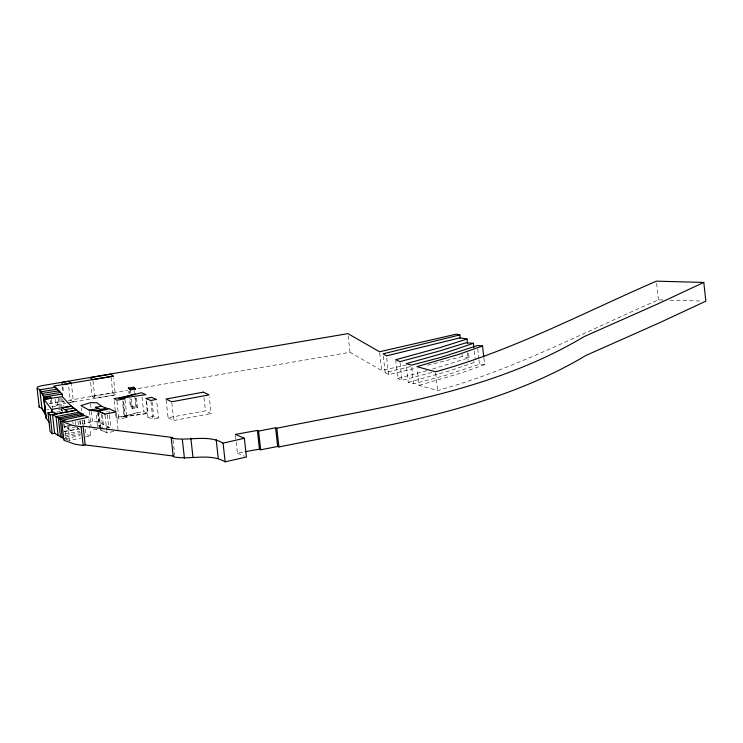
<?xml version="1.0" encoding="UTF-8"?>
<svg xmlns="http://www.w3.org/2000/svg" width="743" height="743" viewBox="0 0 743 743"><rect width="100%" height="100%" fill="white"/><g stroke="black" fill="none" stroke-linecap="round" stroke-linejoin="round"><path stroke-width="0.56" stroke-dasharray="3.71 2.79" d="M663.09 299.996L658.465 299.866C585.475 331.443 514.62 369.327 437.636 390.502L418.987 385.357L417.167 368.844M483.897 358.07L484.631 364.674L460.66 373.144L418.987 385.357M484.631 364.674L479.43 364.293L444.054 375.791L413.554 383.852L408.26 382.394L406.31 364.785M468.592 353.352L469.074 357.754L432.37 369.076M426.937 370.636L397.709 378.447L395.768 360.829M431.832 372.475L402.009 380.351L397.709 378.447M115.527 412.82L116.01 417.222L124.629 416.154L143.594 411.418L147.913 413.396L146.455 400.18M137.325 412.597L120.868 417.204L147.913 413.396L125.363 416.572L123.533 400.059M469.074 357.754L462.257 356.529L426.974 365.407M408.26 382.394L449.608 370.813L475.492 362.008L473.412 361.86M383.332 356.055L385.153 372.568L410.452 366.587M385.153 372.568L388.57 374.593L415.811 368.156M406.495 364.98L381.633 370.478L349.999 352.34L136.731 388.765M66.554 439.577L69.703 440.46L80.746 438.017M85.157 437.042L90.674 435.816L89.94 429.213M108.766 427.652L108.673 426.974L103.472 424.931L99.042 421.411L92.494 421.374L82.984 424.318L82.492 419.906M65.579 438.741L80.235 435.584M64.855 435.769L80.29 432.602M65.542 437.042L80.996 433.968M146.111 400.718L147.931 417.222L153.634 416.099L158.565 418.095L156.745 401.582M106.704 427.364L108.673 426.974L108.831 428.209L106.936 411.139M147.931 417.222L152.872 419.219L158.565 418.095M63.573 431.581L78.86 428.85L80.941 431.024M64.622 434.098L79.854 431.228M106.277 428.117L110.781 427.271L112.639 428.117M113.725 431.507L106.992 432.779L100.463 429.816M166.144 400.152L168.085 417.761L205.43 410.86L211.105 413.6L209.285 397.087M168.085 417.761L173.76 420.501L211.105 413.6M63.935 426.64L70.121 425.516M64.585 431.451L78.86 428.85L76.037 426.9M72.164 425.145L63.824 426.649L70.297 430.281L69.805 425.878M235.503 435.509L237.444 453.119L244.048 451.93M116.01 417.222L118.926 418.903L126.979 417.501L125.038 399.892M68.263 400.44L127.601 390.326M92.169 396.353L112.778 392.861L115.36 394.867L94.909 398.332L92.169 396.353L90.59 382.051M55.186 399.297L55.79 404.796L65.904 403.115M67.028 402.929L115.36 394.867L113.54 378.354M51.964 406.867L57.545 405.938L56.821 399.335M75.86 426.881L67.316 428.302L66.944 425.005M70.167 402.437L73.427 401.907L71.486 384.298M49.094 403.579L63.694 401.211L64.734 403.328L64.492 401.127M46.763 409.904L49.047 409.532M56.709 412.114L62.421 411.195L60.917 409.56L57.638 410.062M670.019 300.181L702.386 301.064M90.674 435.816L85.882 434.367L85.148 427.764M102.757 428.144L97.454 426.027L95.996 412.811M237.444 453.119L244.438 456.137M100.212 429.695L106.992 432.779L106.751 430.578M73.427 401.907L70.204 400.078L68.625 385.766M125.363 416.572L126.979 417.501L124.072 415.829L122.484 401.517M55.79 404.796L57.545 405.938M76.613 427.374L78.86 428.85M61.27 409.755L62.756 411.288M656.645 283.362L658.465 299.866M477.73 348.885L478.817 358.785M478.938 359.891L479.43 364.293M474.275 351.002L475.251 359.807M467.245 352.674L468.09 360.374M462.007 354.327L462.257 356.529M435.686 372.893L437.636 390.502M411.733 367.339L413.554 383.852M400.068 362.742L402.009 380.351M386.741 358.08L388.57 374.593M379.692 352.869L381.633 370.478M348.179 335.827L349.999 352.34M203.972 397.654L205.43 410.86M171.819 402.892L173.76 420.501M173.008 439.717L174.707 455.125M152.055 401.796L153.634 416.099M150.931 401.61L152.872 419.219M142.015 397.115L143.594 411.418M136.443 397.997L137.539 407.907L132.449 408.659L130.406 406.718L129.431 397.914M135.505 398.053L136.48 406.858L137.539 407.907L135.83 405.938L134.864 397.134M134.13 390.53L134.372 392.731M130.508 391.05L130.749 393.251M131.353 398.759L132.449 408.659L130.406 406.718L135.83 405.938L136.48 406.858L131.39 407.619L130.415 398.815M129.561 391.106L129.811 393.307M128.706 391.31L128.948 393.511M122.929 400.746L124.629 416.154M116.976 401.294L118.926 418.903M116.279 413.043L118.1 429.556M114.19 400.718L115.397 411.724M111.078 377.453L112.778 392.861M108.961 410.758L109.323 414.065M109.444 415.161L110.781 427.271M105.042 415.17L106.62 429.473M102.385 415.031L103.472 424.931L97.454 426.027L100.704 427.29L99.125 412.978M101.178 413.842L102.636 427.049M98.215 412.096L99.924 427.504M98.067 412.606L99.042 421.411M97.714 412.885L99.293 427.188M92.968 380.722L94.909 398.332M90.553 403.765L91.287 410.368M91.408 411.473L92.494 421.374M89.383 411.316L91.083 426.723M88.854 419.312L89.819 428.117M84.303 420.064L85.027 426.668M83.95 419.879L84.433 424.281M81.154 407.805L81.526 411.102M82.287 420.213L82.77 424.615M80.058 420.278L80.671 425.776M79.854 421.123L80.337 425.525M78.006 421.151L78.619 426.649M75.257 421.374L75.619 424.68M72.851 421.652L73.093 423.854M68.003 425.042L69.703 440.46M62.914 386.815L63.527 392.323M62.115 386.908L62.728 392.406M62.756 398.889L63.517 406.207M64.372 424.346L66.071 439.754M60.963 397.988L62.18 408.994M61.873 409.04L62.115 411.241M63.452 423.352L63.694 425.553M59.7 398.554L60.545 406.254M58.223 397.96L59.199 406.765M51.49 399.335L52.465 408.139M50.589 400.319L51.323 406.923M96.878 429.408L93.544 429.12L96.85 429.408"/><path stroke-width="1.11" d="M43.345 410.452L41.692 408.195L39.212 407.248L37.15 388.533L37.41 387.01L41.413 385.775L347.938 333.626L379.571 351.764L456.36 334.146L459.861 334.889L460.223 338.195M39.212 407.248L39.481 405.724M245.144 451.725L259.437 449.134L260.672 449.794L277.659 446.487L278.894 446.952C383.379 425.823 492.906 411.055 586.06 355.386L660.081 322.508L705.85 301.156L703.788 282.442L658.019 303.803L583.998 336.681C490.844 392.341 381.308 407.108 276.823 428.237L275.597 427.773L258.61 431.079L257.375 430.42L235.382 434.414L244.373 438.286L246.435 457.001L225.138 461.84C209.359 452.617 190.236 460.344 173.277 456.75L171.215 438.045L172.766 437.516L83.142 426.203L80.718 426.761L72.526 425.395L61.79 421.485L63.861 440.19L74.588 444.1L82.789 445.475L85.204 444.918L173.704 456.081M483.777 356.965L482.56 345.959L458.598 354.43L416.925 366.643L435.565 371.788C512.559 350.612 583.404 312.729 656.403 281.16L703.788 282.442M473.913 347.705L473.43 343.303L447.546 352.098L406.189 363.68L411.492 365.138L441.983 357.077L477.359 345.579L482.56 345.959M467.496 343.442L467.013 339.04L440.097 347.566L395.647 359.733L399.948 361.646L437.265 351.625L466.149 342.764L473.43 343.303M135.254 393.892L118.806 398.489L145.842 394.682L141.532 392.713L122.567 397.44L113.939 398.517L116.855 400.189L124.917 398.796L122.001 397.115M459.861 334.889L383.091 353.854L386.499 355.878L460.186 337.814L467.013 339.04M171.215 438.045C188.174 441.63 207.297 433.903 223.076 443.134L244.373 438.286M58.372 417.956L79.334 413.675L88.603 417.111L67.641 421.745L62.384 420.278L58.372 417.956L60.443 436.67L64.446 438.983M113.298 376.153L92.847 379.617L90.107 377.648L110.707 374.147L113.298 376.153L53.728 386.091L62.18 394.096L62.514 396.688C68.44 403.653 75.015 410.526 83.346 414.38L81.674 414.715L83.81 415.662L62.384 420.278L64.009 421.04L61.79 421.485M60.164 418.987L62.226 437.701L54.61 433.318L52.539 414.613L60.164 418.987L83.346 414.38M52.539 414.613L76.798 410.136L71.142 406.245L61.753 407.944L68.226 411.566M78.879 412.319L56.031 416.619L58.103 435.324M108.71 408.557L97.463 410.684L104.921 414.065L116.159 411.947L108.71 408.557L106.695 408.938L106.611 408.269L101.41 406.217L96.971 402.706L90.432 402.669L80.913 405.604L89.262 410.21L98.095 410.99L106.76 409.495L106.611 408.269L100.695 409.439L95.383 407.313L101.41 406.217M71.142 406.245L51.499 409.347L43.986 399.297L43.605 397.876L50.227 397.013L51.369 398.239L43.986 399.297L46.047 418.003L49.465 422.572M57.025 413.74L52.809 412.059L47.998 412.699L50.152 415.003L76.798 410.136M47.998 412.699L50.06 431.414L52.214 433.708L55.168 433.169M45.862 415.634L41.924 408.539L39.862 389.824L55.484 387.224L60.35 392.49L43.215 395.248L39.63 389.49L37.15 388.533M65.245 409.597L73.798 408.167M41.274 391.747L57.248 389.156M42.481 393.391L58.846 390.846M62.18 394.096L43.791 396.92L39.862 389.824M128.335 388.013L129.319 388.905L134.409 388.143L135.477 389.193L130.387 389.954L128.335 388.013L133.768 387.233L135.477 389.193M62.514 396.688L43.986 399.297L43.791 396.92L44.153 400.226M95.383 407.313L98.633 408.576L89.262 410.21L98.141 410.981L104.921 414.065M123.292 397.858L124.917 398.796M129.319 388.905L130.387 389.954M133.768 387.233L134.409 388.143M52.809 412.059L51.499 409.347L51.861 412.644M44.552 412.105L45.277 413.953M276.823 428.237L278.894 446.952M275.597 427.773L277.659 446.487M258.61 431.079L260.672 449.794M257.375 430.42L259.437 449.134M223.076 443.134L225.138 461.84M216.176 439.568L218.238 458.282M190.858 438.221L192.929 456.936M182.36 439.559L184.431 458.273M83.142 426.203L85.204 444.918M81.136 426.761L83.197 445.466M50.152 415.003L52.214 433.708M44.524 403.523L45.007 407.926M45.249 410.127L45.741 414.529M43.605 397.876L46.047 418.003L45.927 416.424M151.572 397.394L145.86 398.517L150.81 400.514L156.504 399.381L151.572 397.394M203.368 392.146L166.014 399.047L171.698 401.787L209.043 394.886L203.368 392.146M68.142 381.363L61.632 382.506L62.672 384.614L71.365 383.193L68.142 381.363"/></g></svg>
